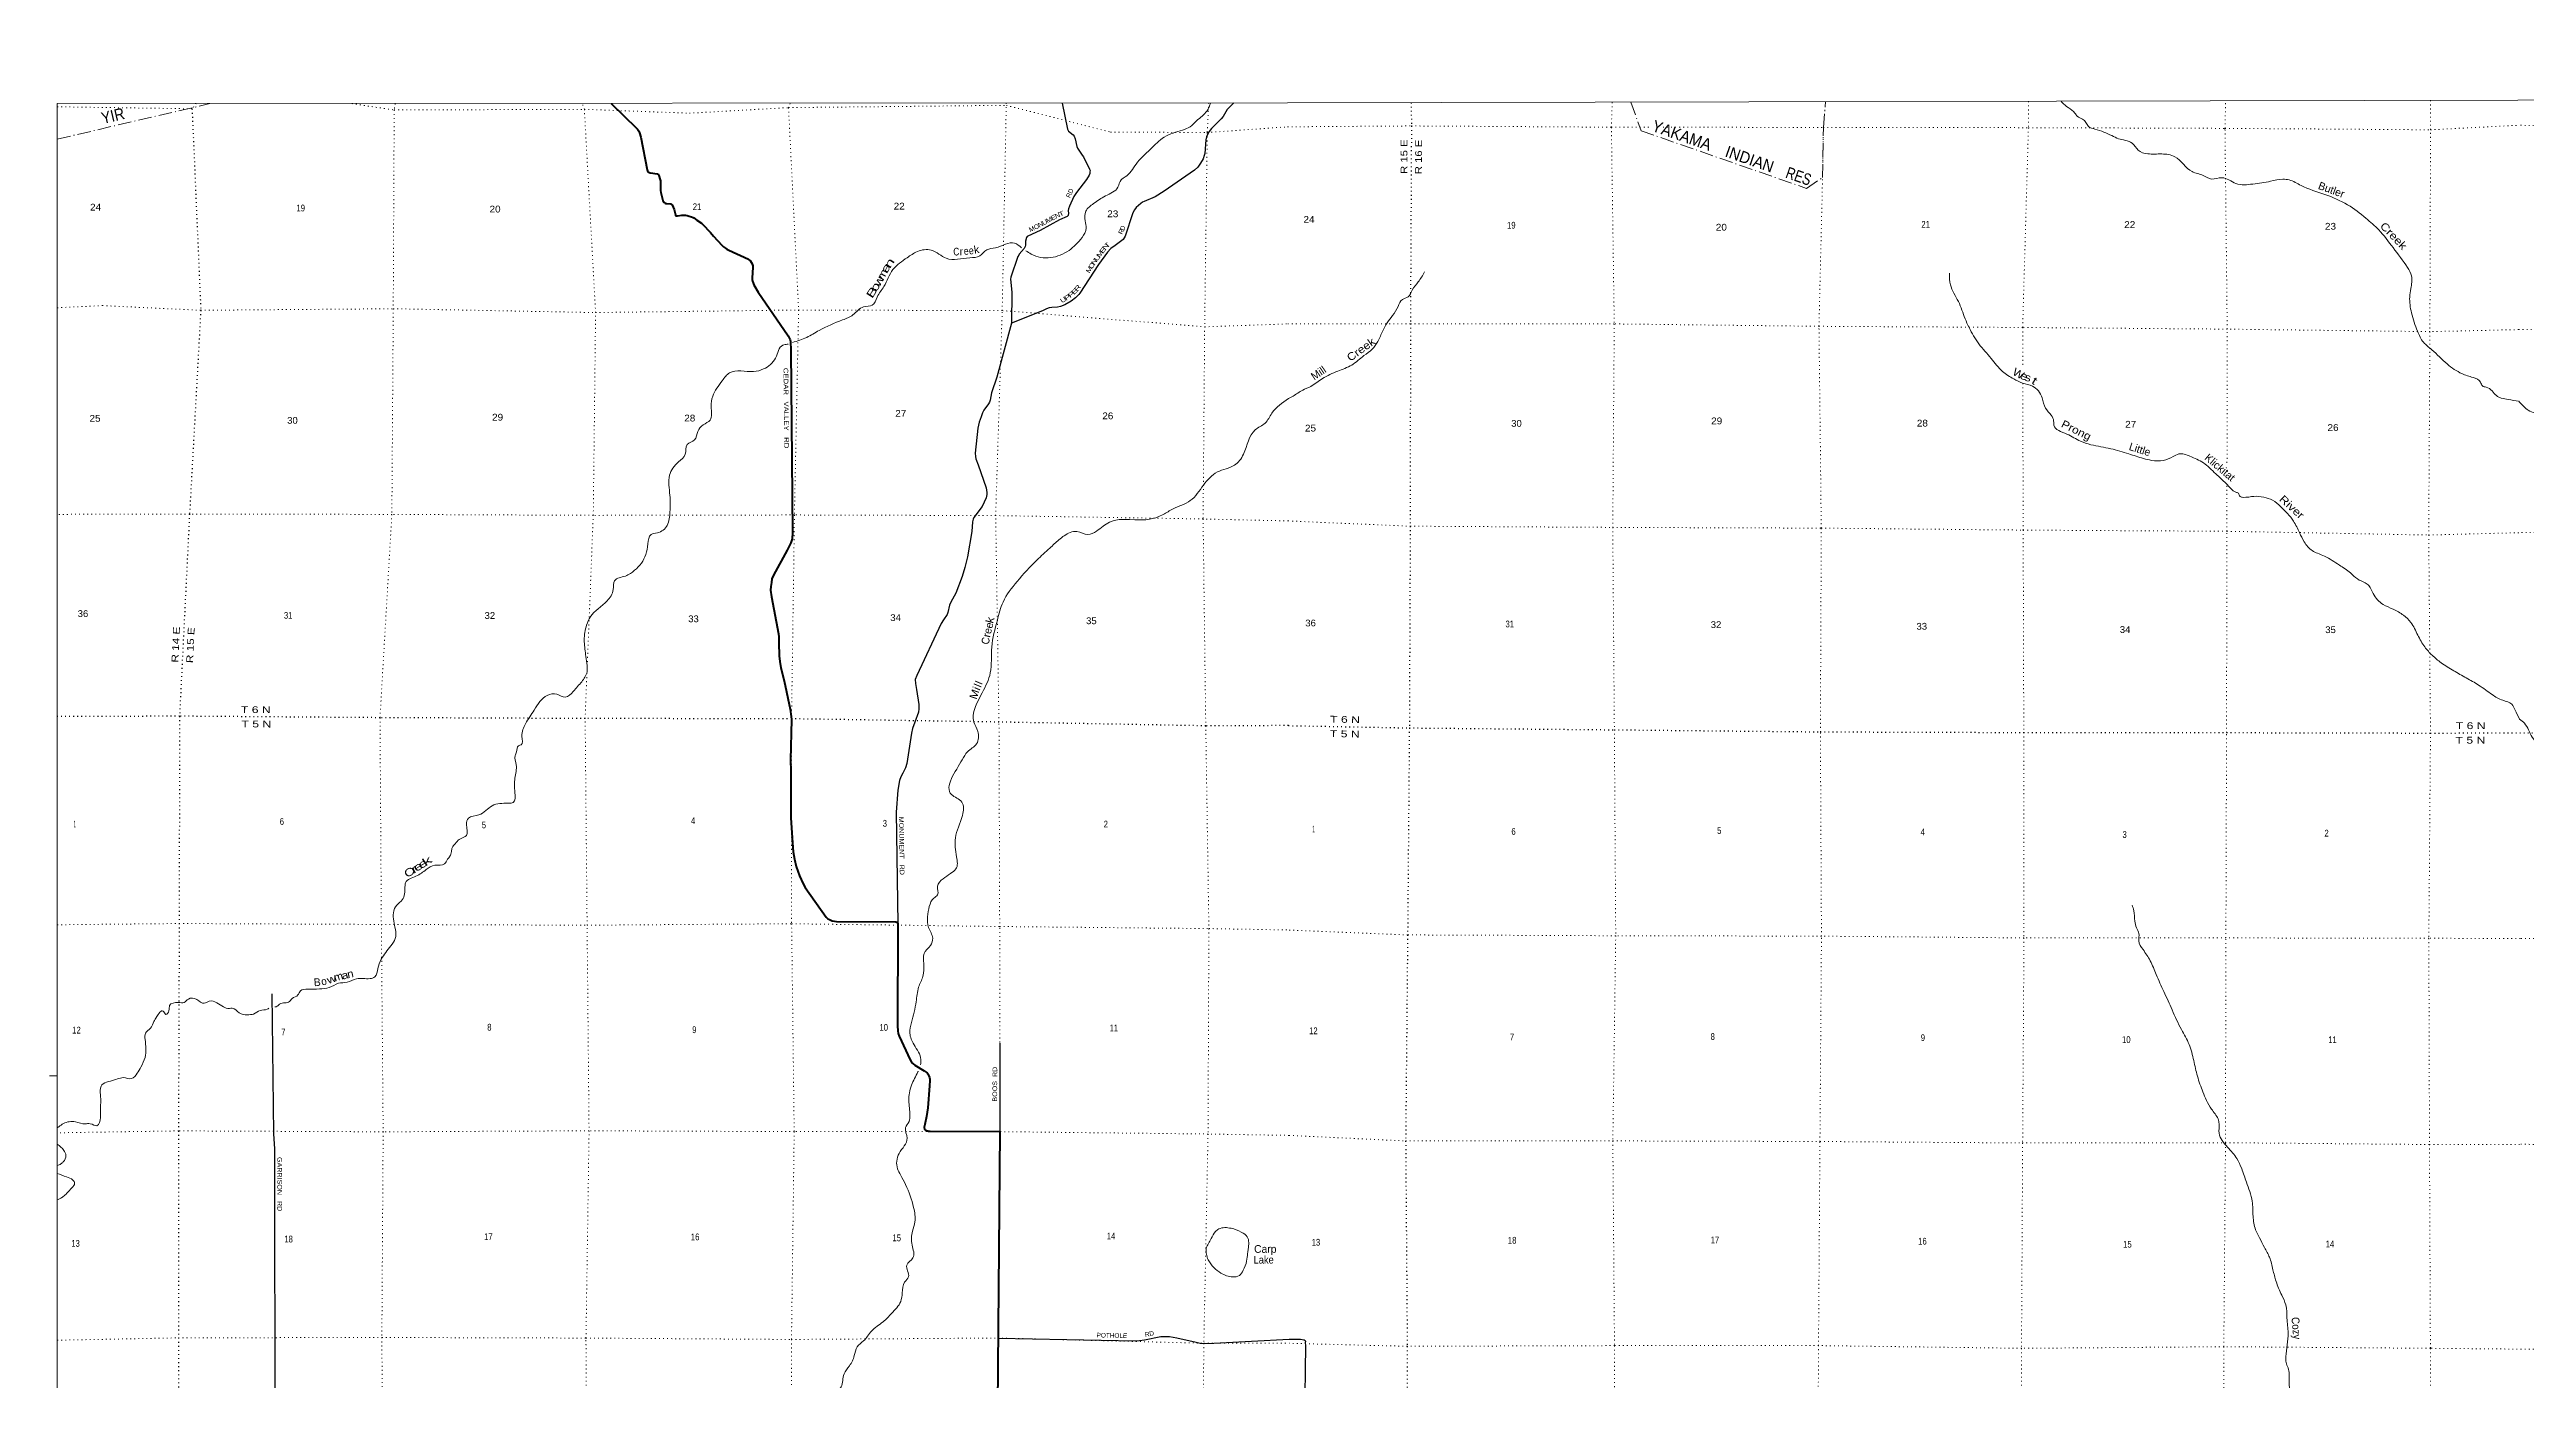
# Model space of a CAD drawing. Header units: feet. Extents: x -199 to 255675, y -686157 to -547785.
# Drawn here: x -199 to 63889, y -582243 to -547785 of the extents above; entities that cross this region are included whole.
import ezdxf
from ezdxf.enums import TextEntityAlignment as Align

# ---------------------------------------------------------------- set-up
doc = ezdxf.new("R2010")
doc.units = ezdxf.units.FT
doc.header["$LTSCALE"] = 70
doc.linetypes.add('DOT_DASHED', pattern=[7.7, 5, -1.2, 0.3, -1.2])
doc.linetypes.add('DOTTED', pattern=[1.5, 0.3, -1.2])
for name, color, linetype, lineweight in [('26', 7, 'Continuous', 40), ('29', 7, 'Continuous', 25), ('39', 7, 'Continuous', 13), ('4', 7, 'Continuous', 13), ('44', 7, 'DOT_DASHED', 13), ('6', 7, 'DOTTED', 25), ('7', 7, 'DOTTED', 13)]:
    doc.layers.add(name, color=color, linetype=linetype, lineweight=lineweight)
for name, color, linetype in [('27', 7, 'Continuous'), ('30', 7, 'Continuous'), ('41', 7, 'Continuous')]:
    doc.layers.add(name, color=color, linetype=linetype)

msp = doc.modelspace()

# ---------------------------------------------------------------- linework, layer by layer
at = {"layer": '26'}
for points in [[(14336.22, -549181.87), (14991.11, -549817.32), (15013.44, -549846.55), (15045.43, -549902.79), (15066.17, -549944.31), (15096.69, -550055.06), (15261.63, -550900.83), (15274.1, -550929.22), (15292.69, -550949.56), (15306.96, -550961.23), (15319.92, -550969.88), (15338.08, -550977.66), (15350.91, -550982.03), (15525.03, -551004.05), (15535.2, -551007.94), (15545.58, -551015.73), (15558.54, -551030.43), (15565.9, -551044.72), (15603.51, -551155.28), (15607.83, -551187.02), (15612.43, -551434.01), (15619.5, -551485.92), (15667.65, -551695.22), (15673.11, -551708.25), (15683.48, -551722.95), (15702.5, -551741.99), (15730.17, -551762.75), (15750.99, -551770.34), (15775.13, -551774.86), (15874.55, -551783.51), (15892.71, -551790.43), (15899.62, -551795.62), (15910, -551810.33), (15961.66, -551929.08), (15995.38, -552065.31), (16000.56, -552082.62), (16008.56, -552090.62), (16018.72, -552092.13), (16047.25, -552089.54), (16162.49, -552071.68), (16180.4, -552069.64), (16202.88, -552070.51), (16252.16, -552075.7), (16297.12, -552084.35), (16350.72, -552097.32), (16406.92, -552112.9), (16450.41, -552133.08), (16474.35, -552146.64), (16552.02, -552200.92)], [(16552.02, -552200.92), (16667.26, -552277.87), (16698.72, -552307.12), (16907.01, -552525.14), (16978.17, -552614.15), (17192, -552849.1), (17238.65, -552892.37), (17287.07, -552928.71), (17324.25, -552952.06), (17378.92, -552981.52), (17883.2, -553214.62), (17907.41, -553229.33), (17920.37, -553237.98), (17931.11, -553248.38), (17958.42, -553289.02), (17980.9, -553335.74), (17995.59, -553382.45), (17999.05, -553407.54), (17999.21, -553431.56), (17980.19, -553699.95), (17981.33, -553739.31), (17989.98, -553782.57), (18002.95, -553828.42), (18024.31, -553876.85), (18140.4, -554070.6), (18915.49, -555197.93), (18949.67, -555262.77), (18963.5, -555299.1), (18969.97, -555344.88), (18979.47, -555571.49), (19021.08, -560292.61), (19011.92, -560449.99), (18994.63, -560505.36), (18977.33, -560553.81), (18883.75, -560746.08), (18529.84, -561391.52), (18493.17, -561491.59), (18477.55, -561587.37), (18462.04, -561685.37), (18459.36, -561781.6), (18483.44, -561958.27), (18663.17, -562916.47), (18669.55, -562986.5), (18668.59, -563149.06), (18680.87, -563485.95), (18698.94, -563628.41), (18725.6, -563789.14), (18807.99, -564128.84), (18960.18, -564860.22), (18992.1, -565053.01), (18995.49, -565127.64), (18973.55, -566179.34), (18984.49, -566456.09), (18984.97, -567672.84), (19021.82, -568322.72), (19045.64, -568558.69), (19080.22, -568742.09), (19121.72, -568932.42), (19201.27, -569174.65), (19296.55, -569388.24), (19351.7, -569477.44), (19896.26, -570246.97), (19936.16, -570287.19), (19977.73, -570310.04), (20053.74, -570342.55), (20111.67, -570353.8), (20159.57, -570358.2), (21696.63, -570371.65), (21720.23, -570376.72), (21734.07, -570385.37), (21743.14, -570396.19), (21752.22, -570418.39), (21753.38, -570494.57), (21740.79, -573064.22), (21749.36, -573194.62), (21760.87, -573258.41), (21783.98, -573325.3), (22065.74, -573939.88), (22100.65, -573998.07), (22116.22, -574017.11), (22143.88, -574044.79), (22186.46, -574077.56), (22433.29, -574228.7), (22505.28, -574280.1), (22528.62, -574305.19), (22546.31, -574338.22), (22570.12, -574402.08), (22577.04, -574440.14), (22578.88, -574472.9), (22576.88, -574472.87), (22571.26, -574617.14), (22571.26, -574617.14), (22524.89, -575181.88), (22492.35, -575404.02), (22448.97, -575611.82)], [(22448.97, -575611.82), (22433.07, -575687.98), (22432.44, -575699.97), (22433.95, -575712.29), (22437.19, -575720.3), (22443.46, -575733.06), (22457.51, -575749.28), (22472.35, -575760.59), (22487.77, -575768.75), (22510.9, -575777.18), (22526.24, -575781.29), (22545.49, -575784.1), (22588.31, -575785.96), (24385.9, -575800.37), (24286.19, -587990.72), (24296.71, -588125.14), (24318.93, -588289.77)]]:
    msp.add_lwpolyline(points, dxfattribs=at)
at = {"layer": '29'}
msp.add_line((24392.51, -573510.64), (24385.9, -575800.37), dxfattribs=at)
for points in [[(26001.61, -549171.7), (26142.27, -549844.63), (26152.89, -549879.15), (26168.69, -549900.61), (26287.3, -549996.07), (26314.75, -550027.84), (26341.77, -550101.67), (26377.12, -550293.36), (26396.64, -550338.96), (26519.52, -550516.21), (26552.25, -550566.84), (26708.81, -550880.15), (26722.07, -550919.97), (26721.4, -550954.63), (26719.42, -550994.32), (26703.5, -551036.8), (26629.76, -551152.39), (26369.16, -551482.88), (26300.24, -551594.2), (26188.72, -551841.33), (26164.18, -551906.38), (26156.96, -551951.72), (26163.51, -552032.5), (26157.35, -552077.42), (26152.9, -552082.95), (26148.26, -552092.24), (26131.67, -552106.85), (25933.12, -552197.72), (25430.63, -552472.39), (25112.06, -552617.96), (25098.79, -552628.58), (25080.25, -552652.88), (25054.47, -552746.72), (25049.7, -552854.27), (25042.87, -552888.41), (25020.51, -552933.93), (24893.14, -553079.96), (24877.22, -553106.51), (24853.16, -553146.29), (24674.23, -553677.37), (24668.46, -553729.38), (24701.59, -554066.48), (24694.03, -554868.58), (24311.3, -556264.24), (24176.19, -556671.62), (24136.88, -556866.22), (24119.64, -556916.67), (24098.86, -556957.13), (23977.04, -557119.07), (23941.85, -557187.49), (23905.37, -557290.84), (23856.94, -557431.77), (23818.07, -557592.35), (23752.12, -558233.62), (23758.14, -558318.77), (23770.69, -558384.97), (23829, -558538.05), (24033.39, -559133.73), (24055.81, -559253.74), (24054.62, -559308.97), (24032.16, -559389.47), (23932.59, -559615.19), (23720.27, -559903.73), (23699.05, -559940.9), (23681.15, -560016.89), (23661.86, -560264.35), (23551.59, -560921.07), (23486.76, -561199.44), (23414.79, -561432.2), (23249.67, -561861.6), (23117.92, -562091.58), (23084.18, -562169.3), (23044.65, -562356.96), (23022.4, -562410.2), (22928.93, -562548.8), (22873.07, -562642.72), (22239.53, -563993.15), (22202.46, -564093.57), (22204.07, -564198.75), (22236.64, -564354.29), (22295.33, -564741.44), (22295.33, -564852.95), (22284.71, -564937.92), (22193.12, -565200.38), (22133.46, -565362.75), (22105.75, -565481.93), (21984.87, -566270.82), (21952.12, -566384.17), (21880.35, -566522.03), (21830.96, -566615.99), (21794.69, -566705.81), (21749.34, -566959.33), (21706.97, -567526.08), (21752.22, -570418.39)], [(30442.8, -549166.29), (30303.6, -549300.33), (30269.88, -549339.15), (30165.62, -549515.4), (30116.21, -549578.98), (29863.79, -549828.71), (29805.41, -549904.38), (29766.94, -549972.08), (29736.42, -550045.1), (29716.82, -550122.73), (29689.98, -550479.22), (29676.71, -550532.32), (29650.15, -550615.72), (29626.3, -550662.42), (29562.61, -550755.35), (29509.54, -550827.04), (29422.44, -550905.63), (28644.04, -551448.38), (28403.86, -551600.64), (28123.09, -551716.51), (28080.63, -551740.4), (28037.42, -551773.19), (27916.12, -551878.47), (27873.66, -551931.57), (27831.61, -552013.16), (27629.54, -552613.95), (27608.31, -552659.09), (27579.05, -552702.17), (27368.97, -552856.36), (27264.68, -552937.89), (27178.99, -553028.44), (26941.34, -553348.3), (26461.99, -554095.53), (26432.39, -554131.76), (26345.24, -554217.67), (26232.37, -554297.89), (26074.58, -554392.91), (25958.09, -554442.27), (25880.88, -554456.64), (25734.93, -554461.95), (25663.4, -554474.97), (25599.6, -554499.12), (25489.17, -554549.25), (24694.03, -554868.58)], [(5554.44, -572233.35), (5595.69, -575858.54), (5624.96, -576245.54), (5634.04, -583749.5)], [(24342.2, -581143.17), (27895.51, -581216.91), (27999.13, -581211.47), (28136.07, -581190.34), (28559.02, -581105.26), (28643.15, -581101.22), (28776.61, -581105.26), (28970.14, -581140.27), (29469.82, -581254.67), (29572.67, -581272.53), (29678.46, -581282.06), (29923.1, -581279.42), (31878.38, -581173.74)], [(31878.38, -581173.74), (32166.97, -581176.35), (32267.28, -581188.91), (32287.9, -581205.89), (32295.28, -581221.2), (32293.13, -581267.4), (32294.92, -581335.71), (32268.69, -583272.27), (32249.27, -583700.09), (32216.7, -583842.57), (32143.86, -584027.03), (32101.21, -584185.52), (32078.49, -584386.31), (32083.86, -584593.26), (32131.57, -584738.16), (32209.14, -584959.54), (32236.86, -585078.21), (32229.28, -586924), (32249.65, -589275.52)]]:
    msp.add_lwpolyline(points, dxfattribs=at)
at = {"layer": '39'}
for points in [[(29846.69, -549165.57), (29750.15, -549374.94), (29479.85, -549632.55), (29309.62, -549783.53), (29115.1, -549870.38), (28643.74, -550052.37), (28285.25, -550366.42), (27912.93, -550754.74), (27634.82, -551084.59), (27524.61, -551161.16), (27444.86, -551347.97), (27122.25, -551575.64), (26813.61, -551775.19), (26613.4, -551970.4), (26598.12, -552223.21), (26626.82, -552411.7), (26515.11, -552652.78), (26178.77, -552984.81), (25703.41, -553172.83), (25199.08, -553082.09), (25060.29, -552993.42)], [(51846.61, -549127.63), (51876.05, -549158.34), (52032.19, -549289.72), (52206.36, -549431.24), (52266.31, -549513.91), (52400.54, -549590.94), (52492.61, -549671.77), (52556.5, -549776.56), (52724.88, -549845.72), (52953.44, -549923.23), (53161.89, -550014.69), (53332.24, -550095.92), (53512.74, -550137.02), (53687.13, -550210.23), (53845.11, -550391.84), (54089.68, -550485.5), (54452.96, -550489.35), (54791.93, -550561.39), (55236.28, -550947.37), (55522.98, -551045.26), (55741.46, -551138.79), (56008.51, -551103.98), (56373.33, -551254.5), (56806.82, -551268.76), (57268.68, -551196.77), (57587.98, -551144.15), (57748.49, -551161.04), (58057.13, -551305.25), (58670.57, -551535.38), (59261.81, -551805.59), (59736.38, -552153.55), (60066.6, -552454.57), (60438.46, -552914.51), (60810.15, -553428.7), (60913.82, -553648.21), (60896.73, -553973.59), (60867.93, -554192.42), (60914.79, -554604.51), (61067.84, -555077.41), (61225.49, -555365.5), (61439.64, -555557.44), (61835.87, -555925.1), (62220.44, -556176.17), (62509.14, -556278.08), (62701.44, -556397.59), (62749.3, -556494.27), (62849.56, -556524.91), (63001.79, -556624.13), (63109.78, -556745.22), (63238.04, -556808.15), (63418.55, -556847.24), (63686.69, -556889.39)], [(24947.26, -552917.58), (24770.45, -552798.53), (24278.83, -552920.39), (24052.07, -552973.24), (23871.81, -553128.26), (23610.89, -553175.2), (23004.47, -553191.09), (22616.23, -552977.62), (22254.88, -553016.84), (21990.29, -553174.12), (21623.75, -553484.18), (21388.14, -553920.23), (21216.29, -554195.59), (21088.42, -554404.62), (20863.64, -554449.44), (20587.15, -554654.91), (20322.47, -554784.1), (19714.84, -555056.78), (19392.09, -555238.32), (19023.42, -555371.46)], [(35377.8, -553542.57), (35216.41, -553800.91), (35057.16, -554017.08), (34956.27, -554185.32), (34803.51, -554256.87), (34692.54, -554439.13), (34551.29, -554673.46), (34408.19, -554861.58), (34297.13, -555071.97), (34167.81, -555344.53), (34026.69, -555542.71), (33811.39, -555710.37), (33493.5, -555953.86), (33131.72, -556110.73), (32737.71, -556305.61), (32431.99, -556506.97), (32224.95, -556604.36), (31975.58, -556757.79), (31844.73, -556824.9)], [(48957.74, -553577.42), (48982.88, -553876.89), (49190.24, -554309.88), (49365.45, -554754.76), (49584.82, -555199.87), (49720.65, -555405.48), (50038.59, -555780.77), (50332.56, -556117.77), (50624.97, -556314.13), (50851.44, -556421.76), (51108.1, -556499.41), (51358.02, -556804.04), (51443.48, -557069.66), (51595.43, -557255.27), (51655.17, -557404.24), (51660.85, -557510.74), (51997.31, -557741.48), (52351.99, -557924.09), (52618.64, -558015.85), (53134.14, -558118.92), (53599.37, -558251.87), (53980.33, -558372.34), (54190.92, -558421.63), (54489.97, -558423.15), (54749.21, -558324.01), (54893.93, -558256.44), (55178.76, -558314.14), (55529.45, -558486.69), (55849.69, -558769.58), (56117.84, -559022.07), (56249.87, -559159.35), (56370.02, -559246.35), (56438.17, -559274.83), (56480.06, -559355.4), (56558.26, -559379.9), (56839.34, -559353.21), (57092.16, -559378.6), (57318.72, -559454.08), (57530.93, -559623.92), (57860.93, -559995.26), (58016.53, -560293.38), (58140.22, -560531.07), (58348.23, -560759.15), (58480.49, -560826.12), (58666.9, -560903.41), (59049.53, -561132.37), (59333.89, -561336.73), (59514.04, -561492.34), (59714.43, -561591.8), (59810.55, -561662.6), (59924.29, -561870.11), (60180.3, -562152.67), (60438.84, -562272.52), (60709.29, -562432.6), (60897.37, -562616.38), (61076.97, -562944.76), (61258.64, -563253.06), (61452.64, -563469.01), (61678.84, -563659.01), (62007.34, -563867.61), (62331.9, -564054.09), (62650.43, -564240.54), (63000.9, -564485.41), (63279.42, -564633.48), (63509.91, -564735.1), (63589.75, -564874.13), (63713.3, -565121.43)], [(18913.72, -555406.14), (18894.6, -555412.36), (18774.2, -555440.81), (18586.46, -555772.4), (18278.07, -556054.2), (18017.22, -556123.2), (17396.8, -556155.18), (17206.65, -556358.38), (16960.9, -556762.36), (16919.57, -557033.31), (16892.53, -557378.45), (16712.18, -557503.38), (16574.14, -557672.31), (16492.48, -557889.22), (16298.07, -558014.2), (16250.65, -558265.11), (16074.55, -558462.24), (15844.67, -558805.99), (15852.31, -559325.55), (15853.64, -559754.86), (15782.44, -560104.14), (15528, -560297.51), (15363.45, -560338.13), (15281.88, -560585.13), (15114.74, -561083.16), (14940.61, -561268.26), (14700.08, -561415.44), (14419.31, -561536.66), (14385.89, -561767.47), (14228.15, -562058.83), (13791.67, -562479.44), (13697.92, -562684.35), (13636.87, -563071.72), (13672.18, -563446.76), (13703, -563671.35), (13707.72, -563898.03), (13569.94, -564151.22), (13349.82, -564402.66), (13145.46, -564553.74), (12926.32, -564474.16), (12677.4, -564505.01), (12341.21, -564885.2), (12119.4, -565238.95), (12024.03, -565570.25), (12004.61, -565782.96), (11936.42, -565809.25), (11884.7, -565967.89), (11848.85, -566066.3), (11875.69, -566300.93), (11842.64, -566652.11), (11841.77, -567017.22), (11798.4, -567278.15), (11669.93, -567296.6)], [(31854.87, -556819.7), (31429.2, -557199.72), (31251.27, -557457.05), (30998.78, -557630.35), (30691.48, -558263.21), (30461.42, -558546.78), (30018.16, -558722.66), (29655.74, -559064.81), (29317.6, -559463.05), (28870.44, -559679.07), (28613.85, -559824.29), (28300.93, -559939.59), (27226.81, -560021.11), (26888.15, -560254.85), (26667.52, -560341.79), (26382.1, -560260.41), (26209.49, -560289.02), (25918.89, -560478.48), (25680.59, -560693.86), (25346.19, -561005.83), (24835.82, -561557.06), (24471.98, -562089.8), (24324.82, -562555.67), (24180.4, -563254.24), (24142.31, -563922.39), (23933.05, -564438.6), (23718.53, -565199.58), (23819.68, -565438), (23788.54, -565757.07), (23552.23, -565968.43), (23416.31, -566173.47), (23139.97, -567073.06), (23405.65, -567266.84), (23422.8, -567613.85), (23237.84, -568196.19), (23271.51, -568689.59), (23254.4, -569000.59), (23110.18, -569119.39), (22921.82, -569252.37), (22779.86, -569449.41), (22776.52, -569670.09), (22682.41, -569756.64), (22564.59, -569969.65), (22521.24, -570236.59), (22546.19, -570511.36), (22651.49, -570793.9), (22595.84, -570978.63), (22427.81, -571191.79), (22420.58, -571448.6), (22397.51, -571781.69), (22287.93, -572060.87), (22224.83, -572436.21), (22102, -572974.23), (22060.69, -573251.2), (22170.06, -573549.78), (22347.97, -573934.41), (22339.86, -574070.85)], [(75393.51, -566347.92), (75414.5, -566187.31), (75403.73, -566083.12), (75471.62, -566018.38), (75434.43, -565872.3), (75433.6, -565751.98), (75509.32, -565657.09), (75538.42, -565506.44), (75458.79, -565326.62), (75282.46, -565113.53), (75175, -564978.07), (75123.72, -564828.1), (74986.07, -564686.88), (74840.2, -564519.66), (74777.19, -564417.91), (74768.31, -564295.66), (74753.63, -564207.55), (74662.62, -564126.09), (74487.07, -564025.3), (74393.44, -563855.63), (74275.11, -563601.95), (74143.51, -563462.68), (73919.84, -563380.34), (73856.82, -563276.59), (73701.54, -563201.69), (73568.21, -563102.55), (73478.96, -562984.99), (73280.91, -562828.23), (73039.23, -562756.07), (72869.65, -562647.2), (72778.46, -562539.68), (72619.13, -562460.81), (72454.04, -562420.09), (72262.83, -562379.59), (72213.75, -562257.68), (72083.93, -562086.31), (71996.85, -561990.78), (71820.68, -561801.76), (71673.27, -561702.73), (71535.96, -561609.64), (71436.79, -561510.2), (71353.54, -561388.58), (71244.45, -561307.28), (71149.85, -561288.02), (71055.12, -561248.71), (71044.5, -561166.58), (70839.45, -560869.51), (70641.94, -560790.96), (70518.59, -560683.71), (70467.49, -560559.8), (70348.37, -560482.6), (70221.12, -560391.42), (70135.84, -560265.8), (70012.69, -560186.63), (69927.21, -560032.93), (69863.94, -559893.09), (69792.78, -559775.37), (69659.55, -559692.27), (69604.08, -559518.27), (69509.15, -559450.89), (69270.76, -559272.41), (69070.49, -559085.59), (68910.41, -558898.44), (68871.49, -558792.48), (68584.93, -558624.44), (68340.17, -558397.89), (68096.56, -558337.78), (67808.88, -558298.09), (67563.31, -558246.02), (67273.73, -558222.39), (67025.95, -558140.26), (66656.01, -558121.32), (66406.52, -558083.31), (66269.05, -557968.16), (66121.41, -557835.05), (65944.82, -557874.64), (65769.79, -557850.04), (65516.11, -557786.01), (65338.61, -557695.26), (65141.49, -557672.86), (64921.85, -557590.48), (64711.96, -557465.91), (64572.59, -557366.82), (64363, -557284.36), (64113.19, -557200.24), (63933.78, -557123.54), (63822.55, -557024.21), (63725.43, -556930.77), (63689.41, -556891.02)], [(65151.66, -570180.4), (65011.91, -570025.16), (64874.28, -569885.95), (64780.73, -569728.31), (64731.25, -569548.24), (64707.63, -569329.85), (64680.56, -569193.71), (64747.92, -569052.77), (64586.52, -568963.89), (64525.29, -568830.04), (64446.01, -568700.36), (64297.98, -568511.1), (64228.78, -568385.34), (64247.9, -568244.8), (64234.01, -567980.21), (64172.29, -567774.17), (64155.19, -567625.92), (64212.78, -567525.16), (64307.81, -567317.81), (64250.07, -567105.72), (64162.25, -566903.92), (64168.89, -566701.32), (64315.9, -566453.41), (64387.38, -566326.47), (64450.84, -566203.61), (64349.04, -566013.95), (64178.56, -565774.74), (64038.56, -565585.41), (63837.12, -565228.15), (63713.26, -565121.35)], [(11669.93, -567296.6), (11254.45, -567364.07), (10911.78, -567599.83), (10636.92, -567684.92), (10589.25, -567851.58), (10588.12, -568134.44), (10401.66, -568233.31), (10293.58, -568347.99), (10219.59, -568448.52), (10201.83, -568550.89), (10162.03, -568669.37), (10100.02, -568747.8), (10020.08, -568870.42), (9773.17, -568903.27), (9548.6, -569014.29), (9280.04, -569187.63), (9013.48, -569356.96), (8997.74, -569461.33), (8928.51, -569800.57), (8784.33, -569933.42), (8698.6, -570134.29), (8748.14, -570565.46), (8746.86, -570800.18), (8630.97, -570987.1), (8385.05, -571338.92), (8295.43, -571577.92), (8217.78, -571794.82), (8093.41, -571839.34), (7743.99, -571840.4), (7499.28, -571931.42), (7275.95, -571959.23), (7031.81, -572071.27), (6784.9, -572104.12), (6485.72, -572115.06), (6291.06, -572157.79), (6229.13, -572262.29), (6078.81, -572357.04), (5984.72, -572451.61), (5854.22, -572464.05), (5723.87, -572522.62), (5689.83, -572554.82), (5629.33, -572569.59)], [(57752.12, -582242.55), (57750.66, -582071.78), (57721.04, -581916.93), (57669.3, -581778.05), (57663.76, -581625.34), (57698.85, -581322.15), (57721.91, -581012.88), (57693.03, -580627), (57661.99, -580287.32), (57556.43, -580031.64), (57411.03, -579677.31), (57329.71, -579373.54), (57240.4, -579053.65), (57108.74, -578799.85), (56981.09, -578548.07), (56881.4, -578338.63), (56816.27, -577990.74), (56791.41, -577600.86), (56644.45, -577107.91), (56521.13, -576757.71), (56397.51, -576497.92), (56155.59, -576203.37), (55935.95, -575842.64), (55936.73, -575597.55), (55909.03, -575472.85), (55739.24, -575216.84), (55611.5, -574991.18), (55517.86, -574771.72), (55376.65, -574365.18), (55279.59, -573958.87), (55160.5, -573540.39), (54963.01, -573157.67), (54719.76, -572648.15), (54508.51, -572174.96), (54309.2, -571735.98), (54153.79, -571375.58), (53968.04, -571087.35), (53856.37, -570859.76), (53862.99, -570670.95), (53801.23, -570523.97), (53755.63, -570346.95), (53728.38, -570081.62), (53684.69, -569934.74)], [(5479.11, -572603.08), (5435.03, -572629.83), (5252.4, -572666.49), (5079.97, -572755.29), (4919.37, -572773.83), (4706.36, -572728.34), (4527.25, -572602.5), (4456.98, -572610.74), (4298.21, -572569.1), (4129.2, -572465.29), (3928.25, -572423.78), (3801.9, -572476.32), (3610.82, -572380.61), (3393.9, -572367.23), (3285.74, -572457.83), (3131.1, -572456.3), (2908.44, -572533.21), (2888.78, -572669.69), (2810.75, -572764.21), (2738.19, -572678.17), (2575.98, -572823.11), (2498.06, -572951.74), (2412.24, -573122.52), (2286.12, -573249.29), (2274.59, -573417.84), (2274.01, -573877.24), (2164.34, -574128.34), (2070.45, -574289.12), (1924.28, -574425.98), (1713.35, -574402.55), (1635.06, -574412.82), (1478.58, -574461.44), (1133.68, -574627), (1118.31, -574849.72), (1126.72, -574972.07), (1117.55, -575250.95), (1116.1, -575431.51), (1028.41, -575646.43), (853.53, -575594.8), (723.02, -575599.21), (473.84, -575545.81), (160.7, -575590.9), (42.47, -575671.5), (0.76, -575701.58)], [(22276.51, -574232.45), (22268.63, -574251.62), (22101.03, -574601.19), (22033.97, -574994.6), (22063.27, -575375.67), (22039.67, -575536.24), (21947.79, -575697.01), (21990.81, -575969.71), (21783.18, -576363.54), (21742.25, -576760.88), (21821.06, -576921.13), (21952.37, -577171.49), (22159.06, -577766.68), (22190.33, -578137.72), (22126.82, -578380.65), (22117.89, -578735.77), (22141.02, -579070.72), (21980.94, -579255.77), (22026.06, -579560.56), (21926.07, -579695.28), (21862.69, -579976.33), (21823.2, -580195.12), (21589.21, -580506.78), (21368.99, -580724.11), (21066.5, -580965.77), (20864.45, -581215.14), (20694.25, -581374.15), (20622.65, -581599.05), (20498.96, -581862.23), (20357.04, -582073.31), (20283.77, -582406.55), (20093.62, -582607.74), (19903.57, -582843.03), (19792.05, -583144.29), (19637.76, -583253.09), (19236.64, -583418.82)], [(0.76, -576123.13), (170.89, -576286.99), (225.52, -576417.22), (155.74, -576579.93), (95.66, -576634.28), (0.76, -576680.41)], [(0.76, -576880.15), (239.29, -576970.87), (404.21, -577052.62), (448.66, -577136.74), (378.74, -577255.31), (250.64, -577394.13), (150.51, -577482.7), (78.36, -577529.06), (2.97, -577566.54)], [(30815.64, -578839.65), (30792.58, -578526.76), (30637.56, -578400.85), (30372.18, -578303.36), (30056.94, -578318.36), (29970.79, -578382.82), (29860.92, -578569.73), (29731.18, -578824.9), (29782.29, -579117.64), (30110.7, -579461.69), (30416.25, -579561.06), (30586.84, -579526.44), (30686.82, -579389.72), (30774.45, -579152.73), (30799.93, -578952.04), (30815.64, -578839.65)], [(57808.64, -586519.01), (57816.89, -586493.96), (57827.39, -586347.36), (57878.16, -586160.78), (57876.92, -585919.69), (57891.81, -585656.58), (57900.58, -585421.57), (57897.23, -585214.63), (57877.66, -585055.81), (57847.82, -584971.28), (57701.73, -584835.94), (57635.76, -584753.23), (57611.94, -584670.74), (57612.38, -584532.12), (57609.34, -584224.73), (57595.78, -584069.96), (57638.61, -583857.23), (57683.65, -583578.2), (57744.85, -583267.11), (57775.95, -582953.87), (57776.59, -582752.97), (57757.39, -582479.64), (57752.12, -582242.55)]]:
    msp.add_spline(points, degree=3, dxfattribs=at)
at = {"layer": '4'}
msp.add_line((1.31, -574354.72), (-199.06, -574354.67), dxfattribs=at)
msp.add_line((1.31, -574354.72), (-199.06, -574354.67), dxfattribs=at)
msp.add_lwpolyline([(0, -686157.2), (0, -549186.32), (31834.35, -549164.42), (63668.65, -549098.74), (95502.83, -548989.27), (127336.83, -548836), (159170.58, -548638.96), (191004.04, -548398.11), (222837.13, -548113.49), (254669.81, -547785.08), (255674.76, -639106.77), (223716.47, -639436.48), (224155.96, -685078.02), (192134.46, -685364.33), (160112.61, -685606.59), (128090.45, -685804.81), (96068.05, -685958.97), (64045.47, -686069.09), (32022.77, -686135.17)], close=True, dxfattribs=at)
msp.add_lwpolyline([(0, -686157.2), (0, -549186.32), (31834.35, -549164.42), (63668.65, -549098.74), (95502.83, -548989.27), (127336.83, -548836), (159170.58, -548638.96), (191004.04, -548398.11), (222837.13, -548113.49), (254669.81, -547785.08), (255674.76, -639106.77), (223716.47, -639436.48), (224155.96, -685078.02), (192134.46, -685364.33), (160112.61, -685606.59), (128090.45, -685804.81), (96068.05, -685958.97), (64045.47, -686069.09), (32022.77, -686135.17)], close=True, dxfattribs=at)
at = {"layer": '44'}
msp.add_line((0, -550105.27), (3947.97, -549185.98), dxfattribs=at)
msp.add_lwpolyline([(40713.5, -549150.5), (40979.33, -549887.59), (45258.41, -551380.53), (45676.47, -551100.01), (45698.15, -549801.98), (45751.04, -549141.08)], dxfattribs=at)
at = {"layer": '6'}
for points in [[(3587.81, -549186.03), (3488.99, -549320.59), (3714.04, -554535.82), (3423.17, -559810.81), (3164.31, -565045.58), (3154.88, -570411.99), (3137.41, -575780.43), (3137.99, -581138.78), (3148.56, -586481.06), (3167.37, -591889.51), (3225.78, -594856.43)], [(35031.02, -549159.8), (35038.56, -549763.89), (35012.26, -554882.73), (35007.65, -560126.24), (34985.04, -565347.56), (34939.92, -570707.39), (34888.84, -576045.09), (34930.17, -581357.14), (34919.39, -586646.82), (34922.66, -591936.58), (34956.67, -594831.05)], [(31856.54, -565288.28), (29717.27, -565295.64), (24367.17, -565197.6), (18998.51, -565112.84), (13659.26, -565105.86), (8351.57, -565083.93), (3164.31, -565045.58), (0, -565054.81)], [(31856.54, -565288.28), (34985.04, -565347.56), (40289.66, -565396.62), (45620.35, -565449.82), (50882.92, -565466.51), (56129.47, -565469.06), (61406.1, -565481.81), (63713.71, -565475.21)], [(63713.71, -565475.17), (66620.6, -565493.44), (71972.88, -565498.42), (77260.84, -565501.93), (82546.96, -565529.53), (87881.46, -565578.77), (93183.43, -565574.15), (95571.27, -565574.09)]]:
    msp.add_lwpolyline(points, dxfattribs=at)
at = {"layer": '7'}
msp.add_line((0, -549267.74), (3488.99, -549320.59), dxfattribs=at)
for points in [[(7624.33, -549185.06), (8718.39, -549350.79), (13638.38, -549333.78), (16357.77, -549433.82), (18921.77, -549289.59), (24558.55, -549230.28), (27253.67, -549922.2), (29755.91, -549934.63), (31835.21, -549786.76)], [(8747.1, -549184.65), (8718.39, -549350.79), (8694.21, -554496.57), (8658.53, -559820.93), (8351.57, -565083.93), (8386.27, -570436.16), (8433.06, -575804.41), (8399.4, -581128.76), (8432.2, -586515.11), (8476.92, -591861.29), (8487.67, -594855.1)], [(13751.55, -594852.57), (13702.22, -591867.43), (13695.5, -586470.98), (13680.97, -581144.76), (13760.76, -575800.2), (13710.02, -570456.04), (13659.26, -565105.86), (13869.84, -559845.17), (13929.84, -554594.96), (13638.38, -549333.78), (13585.15, -549182.32)], [(18966.26, -549178.53), (18921.77, -549289.59), (19183.04, -554528.79), (19075.02, -559835.32), (18999.06, -565121.68), (19001.46, -570417.84), (19068.38, -575800.07), (18998.74, -581180.71), (19005.07, -586450.78), (18929.48, -591853.5), (19028.2, -594848.85)], [(24321.85, -594843.9), (24319.86, -591989.53), (24296.96, -586586.73), (24342.2, -581143.17), (24385.9, -575800.37), (24385.68, -570509.76), (24367.17, -565197.6), (24280.28, -559851.55), (24450.55, -554544.83), (24556.47, -549173.28)], [(29793.62, -549167.13), (29755.91, -549934.63), (29689.19, -554964.19), (29648.42, -559939.5), (29717.27, -565295.64), (29797.83, -570543.42), (29776.2, -575861.72), (29668.52, -581278.58), (29614.79, -586611.02), (29635.49, -591981.35), (29670.84, -594837.67)], [(40233.59, -549151.34), (40212.76, -549796.21), (40286.9, -554891.45), (40248.09, -560156.89), (40289.66, -565396.62), (40324.9, -570728.72), (40249.82, -576040.18), (40293.2, -581340.19), (40282.37, -586645.95), (40257.53, -591939.58), (40299.42, -594821.67)], [(45606.2, -594813.4), (45528.14, -591950.29), (45544.8, -586706.84), (45571.88, -581338.89), (45608.74, -576055.36), (45647.7, -570739.7), (45620.35, -565449.82), (45643.12, -560176.27), (45583.45, -554950.51), (45678.22, -551023.36), (45698.15, -549801.98), (45751.04, -549141.08)], [(51003.17, -549130.11), (51002.9, -549808.85), (50854, -554981.31), (50856.62, -556004.28)], [(56140.91, -558483.91), (56146.59, -555024.27), (56088.84, -549826.65), (56106.7, -549118.3)], [(61409.96, -549104.84), (61390.95, -555089.09), (61360.17, -560354.57), (61406.1, -565481.81), (61363.14, -570793.43), (61380.3, -576133.49), (61403.68, -581409.28), (61431.06, -586691.13), (61432.27, -591996.95), (61447.06, -594775.28)], [(31835.21, -549786.76), (35038.56, -549763.89), (40212.76, -549796.21), (41240.78, -549797.29)], [(41548.07, -549797.61), (45698.15, -549801.98), (51002.9, -549808.85), (56088.84, -549826.65), (61407.54, -549863.72), (63670.43, -549746.52)], [(95505.8, -549709.71), (93188.06, -549687.39), (87891.54, -549607.74), (82580.18, -549708.7), (77251.06, -549855.94), (71939.95, -549702.22), (66594.37, -549795.45), (63670.43, -549745.07)], [(0, -554470.41), (1171.31, -554415.18), (3714.04, -554535.82), (8694.21, -554496.57), (13929.84, -554594.96), (19183.04, -554528.79), (24450.55, -554544.83), (29689.19, -554964.19), (31842.23, -554888.42)], [(63684.99, -555036.51), (61390.95, -555089.09), (56146.59, -555024.27), (50854, -554981.31), (45581.45, -554950.5), (40286.9, -554889.44), (35012.26, -554882.73), (31842.23, -554888.42)], [(63684.99, -555036.63), (66624.23, -554981.14), (72012.54, -554963.75), (77344.57, -554946.84), (82638.56, -554950.31), (87908.51, -554966.01), (93236.84, -554993.24), (95527.63, -554999.93)], [(50857.7, -556425.93), (50867.45, -560226.92), (50882.92, -565466.51), (50888.1, -570784.41), (50853.17, -576094.06), (50824.24, -581409.77), (50831.63, -586667.41), (50822.86, -591955.09), (50874.23, -594800.85)], [(56187.51, -594788.58), (56105.47, -591979.93), (56080.29, -586637.82), (56058.9, -581368.06), (56101.77, -576086.58), (56112.59, -570784.84), (56129.47, -565469.06), (56138, -560257.72), (56140, -559039.16)], [(31849.25, -559989.84), (29648.42, -559939.5), (24280.28, -559851.55), (19075.02, -559835.32), (13869.84, -559845.17), (8658.53, -559820.93), (3423.17, -559810.81), (0, -559819.67)], [(31849.25, -559989.84), (35007.65, -560126.24), (40248.09, -560156.89), (45643.12, -560176.27), (50867.45, -560226.92), (56138, -560257.72), (61360.17, -560354.57), (63699.45, -560293.94)], [(95549.5, -560298.04), (93225.47, -560321.67), (87888.9, -560264.42), (82633.04, -560252.61), (77304.75, -560229.38), (72018.86, -560233.87), (66620.37, -560233.3), (63699.44, -560292.78)], [(0, -570444.63), (3154.88, -570411.99), (8386.27, -570436.16), (13710.02, -570456.04), (19001.46, -570417.84), (24387.62, -570489.69), (29797.83, -570543.42), (31863.81, -570579.96)], [(63728.36, -570801.36), (61363.14, -570793.43), (56112.59, -570784.84), (50888.1, -570784.41), (45647.7, -570739.7), (40324.9, -570728.72), (34939.92, -570707.39), (31863.81, -570579.96)], [(95593.13, -570872.08), (93147.8, -570880.72), (87823.56, -570863.47), (82536.99, -570769.7), (77239.43, -570830.44), (71935.26, -570809.01), (66603.19, -570819.91), (63728.36, -570801.22)], [(31871.12, -575897.38), (29776.2, -575861.72), (24385.9, -575800.37), (19068.38, -575800.07), (13758.68, -575778.14), (8433.06, -575804.41), (3137.41, -575780.43), (0, -575830.08)], [(31871.12, -575897.38), (34888.85, -576041.07), (40249.82, -576040.18), (45608.74, -576055.36), (50843.14, -576094.01), (56101.77, -576086.58), (61380.3, -576133.49), (63743.02, -576129.04)], [(63743.02, -576128.5), (66654.01, -576131.77), (71103.28, -576138.22)], [(0, -581200.18), (3137.99, -581138.78), (8399.4, -581128.76), (13680.97, -581144.76), (18998.74, -581180.71), (24342.2, -581143.17), (29666.68, -581278.57), (31878.53, -581280.25)], [(63757.61, -581431.26), (61403.68, -581409.28), (56058.9, -581368.06), (50824.24, -581409.77), (45571.88, -581338.89), (40293.2, -581340.19), (34930.17, -581357.14), (31878.53, -581280.25)], [(95637, -581502.53), (93193.13, -581498.89), (87851.08, -581519.89), (82512.71, -581492.74), (77290.88, -581460.59), (72018.9, -581442.91), (66702.94, -581459.68), (63757.61, -581431.08)]]:
    msp.add_lwpolyline(points, dxfattribs=at)

# ---------------------------------------------------------------- texts
at = {"layer": '27', "width": 1.25}
msp.add_text('CEDAR   VALLEY   RD', height=120, rotation=270.505, dxfattribs=at).set_placement((18793.15, -556027.05))
at = {"layer": '30'}
for s, rotation, width, p in [('RD', 65.712, 1.05, (26203.22, -551639.02)), ('MONUMENT   RD', 270.896, 1.15, (21778.89, -567648.54)), ('BOOS  RD', 89.835, 1.15, (24318.14, -575023.01)), ('GARRISON   RD', 270.069, 1.15, (5695.22, -576457.07)), ('RD', 11.374, 0.9, (28152.76, -581116))]:
    msp.add_text(s, height=120, rotation=rotation, dxfattribs=dict(at, width=width)).set_placement(p)
for s, rotation, width, p in [('M', 24.558, 1.05, (25238.76, -552485.88)), ('O', 24.558, 1.05, (25359.78, -552426.25)), ('N', 28.662, 1.2, (25472.17, -552366.49)), ('U', 28.662, 1.2, (25578.25, -552308.75)), ('M', 28.662, 1.15, (25691.4, -552247.16)), ('E', 28.662, 1.3, (25803.71, -552186.01)), ('N', 26.592, 1.15, (25905.98, -552133.99)), ('T', 24.592, 1.4, (26005.9, -552090.01)), ('R', 64.812, 1.15, (27581.71, -552525.3)), ('D', 68.41, 1.05, (27623.29, -552427.99)), ('M', 53.388, 1.35, (27028.42, -553113.72)), ('E', 53.388, 1.55, (27101.15, -553015.83)), ('N', 49.58, 1.5, (27171.73, -552928.8)), ('M', 57.32, 1.25, (26750.57, -553516.04)), ('O', 57.32, 1.25, (26817.69, -553411.4)), ('N', 57.32, 1.3, (26880.47, -553313.53)), ('U', 53.388, 1.4, (26955.14, -553212.36)), ('U', 33.056, 1.3, (26060.33, -554315.87)), ('P', 34.056, 1.45, (26168.55, -554250.77)), ('P', 39.403, 1.65, (26274.31, -554170.44)), ('E', 44.589, 1.8, (26372.96, -554081.82)), ('R', 50.32, 1.5, (26446.06, -553998.15))]:
    msp.add_text(s, height=120, rotation=rotation, dxfattribs=dict(at, width=width)).set_placement(p, align=Align.CENTER)
msp.add_text('T', height=120, rotation=45.017, dxfattribs=at).set_placement((27216.99, -552887.4), align=Align.CENTER)
msp.add_text('POTHOLE', height=120, rotation=358.811, dxfattribs=at).set_placement((26892.38, -581127.26))
at = {"layer": '41'}
for s, rotation, p in [('Butler', 339.73, (58482.06, -551388.62)), ('Mill ', 34.259, (32523.92, -556355.08)), ('Little', 342.443, (53587.45, -558147.61)), ('Klickitat', 319.798, (55542.4, -558383.86))]:
    msp.add_text(s, height=200, rotation=rotation, dxfattribs=at).set_placement(p)
for s, rotation, width, p in [('Creek', 313.751, 1.2, (60083.35, -552369.72)), ('Creek', 35.891, 1.15, (33458.22, -555870.62)), ('Prong', 333.561, 1.15, (51830.8, -557545.76)), ('River', 317.514, 1.2, (57474.52, -559450.65)), ('Cozy', 275.088, 0.95, (57807.71, -580609.54))]:
    msp.add_text(s, height=200, rotation=rotation, dxfattribs=dict(at, width=width)).set_placement(p)
for s, rotation, width, p in [('C', 2.436, 0.8, (23266.08, -553116.92)), ('e', 5.115, 0.85, (23527.24, -553100.19)), ('e', 6.867, 0.85, (23661.59, -553088.07)), ('k', 8.988, 1.05, (23802.7, -553062.67)), ('w', 60.286, 1.5, (21342.54, -553823.27)), ('m', 61.45, 1.25, (21436.93, -553656.85)), ('a', 58.674, 1.6, (21526.65, -553489.83)), ('n', 56.321, 1.7, (21611.41, -553368.53)), ('B', 58.022, 1.65, (21162.16, -554122.39)), ('o', 58.042, 1.55, (21248, -553980.44)), ('W', 330.423, 1.15, (50696.42, -556261.39)), ('e', 335.821, 1.3, (50849.74, -556328.11)), ('s', 347.417, 1.2, (50968.07, -556372.65)), ('t', 327.486, 1.5, (51108.95, -556446.02)), ('k', 75.643, 1.2, (24230.93, -562579.72)), ('C', 79.322, 0.95, (24117.95, -563110.58)), ('r', 77.32, 1.15, (24145.01, -562971.63)), ('M', 70.835, 1.1, (23823.66, -564509.65)), ('i', 67.19, 1.05, (23877.46, -564364.44)), ('C', 29.892, 1.35, (9156.83, -569170.54)), ('r', 32.865, 1.75, (9283.92, -569088.5)), ('e', 32.815, 1.55, (9387.27, -569020.53)), ('e', 32.815, 1.55, (9505.06, -568948.84)), ('k', 33.607, 1.8, (9622.87, -568875.01)), ('n', 12.103, 1.1, (7603.24, -571810.82)), ('o', 10.725, 0.95, (6918.1, -572003.32)), ('w', 19.509, 1.25, (7130.6, -571940.79)), ('m', 16.587, 1.05, (7301.43, -571879.94)), ('a', 14.245, 1.15, (7466.23, -571845.85))]:
    msp.add_text(s, height=200, rotation=rotation, dxfattribs=dict(at, width=width)).set_placement(p, align=Align.CENTER)
for s, rotation, p in [('r', 2.436, (23397.27, -553112.7)), ('e', 77.32, (24207.84, -562714.17)), ('e', 77.32, (24172.18, -562856.46)), ('l', 67.19, (23909.81, -564287.51)), ('l', 67.19, (23940.34, -564214.93)), ('B', 4.292, (6734.63, -572029.69))]:
    msp.add_text(s, height=200, rotation=rotation, dxfattribs=at).set_placement(p, align=Align.CENTER)
at = {"layer": '41', "width": 0.9}
msp.add_text('Lake', height=200, dxfattribs=at).set_placement((30954.14, -579215.37))
at = {"layer": '41'}
msp.add_text('Carp', height=200, dxfattribs=at).set_placement((30967.38, -578937.28))
at = {"layer": '44'}
for s, rotation, width, p in [('YIR', 13.108, 0.9, (1180.78, -549713.77)), ('YAKAMA', 340.766, 0.95, (41235.43, -549886.45)), ('INDIAN', 340.766, 0.95, (43130.1, -550550.25)), ('RES', 340.766, 0.8, (44697.37, -551097.91))]:
    msp.add_text(s, height=300, rotation=rotation, dxfattribs=dict(at, width=width)).set_placement(p)
at = {"layer": '6'}
for s, rotation, width, p in [('R 15 E', 89.706, 1.25, (34932.18, -551005.92)), ('R 16 E', 89.706, 1.25, (35307.14, -551015.5)), ('R 14 E', 87.169, 1.3, (3129.25, -563660.7)), ('R 15 E', 87.169, 1.3, (3510.93, -563673.84)), ('T 6 N', 359.576, 1.35, (4750.91, -564960.29)), ('T 5 N', 359.576, 1.35, (4765.39, -565332.43)), ('T 6 N', 358.914, 1.35, (32933.41, -565208.67)), ('T 6 N', 0.164, 1.35, (62060.63, -565379.94)), ('T 5 N', 358.914, 1.35, (32926.6, -565583.61)), ('T 5 N', 0.164, 1.35, (62053.91, -565754.96))]:
    msp.add_text(s, height=175, rotation=rotation, dxfattribs=dict(at, width=width)).set_placement(p)
at = {"layer": '7'}
for s, width, p in [('24', 1.1, (848.94, -551953.77)), ('19', 0.85, (6189.66, -551974.95)), ('21', 0.85, (16443.94, -551942.99)), ('22', 1.1, (21641.87, -551927.58)), ('20', 1.1, (11185.44, -552004.26)), ('23', 1.1, (27168.04, -552126.7)), ('24', 1.1, (32245.4, -552271.73)), ('19', 0.85, (37512.3, -552421.78)), ('20', 1.1, (42914.98, -552472.93)), ('21', 0.85, (48233.52, -552398.93)), ('22', 1.1, (53482.22, -552403.92)), ('23', 1.1, (58675.54, -552448.65)), ('25', 1.1, (834.7, -557421.85)), ('30', 1.05, (5949.98, -557473.39)), ('29', 1.1, (11251.44, -557391.69)), ('28', 1.1, (16223.24, -557414.06)), ('27', 1.1, (21683.02, -557292.61)), ('26', 1.1, (27039.78, -557356.68)), ('25', 1.1, (32283.49, -557674.44)), ('30', 1.05, (37620.73, -557551.58)), ('29', 1.1, (42794.43, -557487.11)), ('28', 1.1, (48115.45, -557545.49)), ('27', 1.1, (53506.6, -557574.99)), ('26', 1.1, (58741.42, -557659.1)), ('36', 1.05, (529.09, -562476.21)), ('31', 0.85, (5865.93, -562520.15)), ('32', 1.05, (11056.57, -562525.54)), ('33', 1.05, (16326.85, -562611.46)), ('34', 1.05, (21554.68, -562581.01)), ('35', 1.05, (26620.97, -562662.27)), ('36', 1.05, (32293.15, -562720.04)), ('31', 0.85, (37472.09, -562744.46)), ('32', 1.05, (42783.41, -562762.01)), ('33', 1.05, (48107.24, -562804.39)), ('34', 1.05, (53368.19, -562889.14)), ('35', 1.05, (58683.46, -562893.2)), ('1', 0.4, (420.94, -567924.2)), ('6', 0.85, (5756.53, -567856.45)), ('5', 0.85, (10984.61, -567947.14)), ('4', 0.85, (16398.57, -567837.82)), ('3', 0.85, (21359.14, -567905.2)), ('2', 0.85, (27075.45, -567925.92)), ('1', 0.4, (32472.9, -568053.83)), ('6', 0.85, (37624.79, -568115.36)), ('5', 0.85, (42949.04, -568093.18)), ('4', 0.85, (48213.52, -568127.59)), ('3', 0.85, (53436.48, -568195.4)), ('2', 0.85, (58661.92, -568159.96)), ('12', 0.85, (386.98, -573259.44)), ('7', 0.85, (5796.05, -573307.27)), ('8', 0.85, (11126.19, -573184.48)), ('9', 0.85, (16429.74, -573248.98)), ('10', 0.85, (21274.49, -573189.03)), ('11', 0.65, (27233.45, -573202.7)), ('12', 0.85, (32390.97, -573278.14)), ('7', 0.85, (37586.4, -573437.22)), ('8', 0.85, (42779.05, -573425.25)), ('9', 0.85, (48217.01, -573453.24)), ('10', 0.85, (53424.88, -573503.92)), ('11', 0.65, (58763.79, -573509.35)), ('13', 0.85, (362.97, -578781.17)), ('18', 0.85, (5875.78, -578668.28)), ('17', 0.85, (11044.72, -578607.22)), ('16', 0.85, (16395.28, -578612.18)), ('15', 0.85, (21610.22, -578637.09)), ('14', 0.85, (27157.43, -578590.47)), ('13', 0.85, (32457.31, -578751.21)), ('18', 0.85, (37534.05, -578700.15)), ('17', 0.85, (42780.93, -578690.02)), ('16', 0.85, (48150.7, -578724.12)), ('15', 0.85, (53453.79, -578803.38)), ('14', 0.85, (58694.23, -578797.4))]:
    msp.add_text(s, height=175, dxfattribs=dict(at, width=width)).set_placement(p)

doc.saveas('drawing.dxf')
